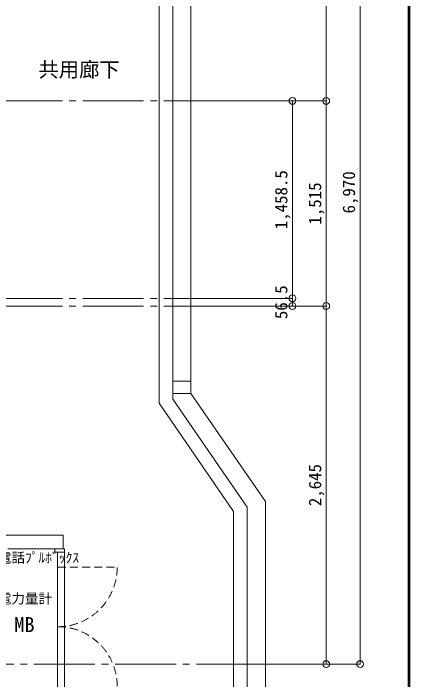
# Model space of a CAD drawing. Units: millimetres at full size, sheet at 1:50. Extents: x -9674 to 9699, y -6794 to 6791.
# Drawn here: x 6770 to 9699, y -2761 to 2161 of the extents above; entities that cross this region are included whole.
import ezdxf
from ezdxf.enums import TextEntityAlignment as Align

# ---------------------------------------------------------------- set-up
doc = ezdxf.new("R2010")
doc.units = ezdxf.units.MM
doc.header["$LTSCALE"] = 50
doc.header["$PDMODE"] = 32
doc.header["$PDSIZE"] = 50
doc.linetypes.add('CHAIN2', pattern=[12, 9, -1, 1, -1])
doc.linetypes.add('DASHED1', pattern=[1.8, 1.2, -0.6])
for name, color, linetype, lineweight in [('0-0_図面枠', 7, 'Continuous', 9), ('1-0_芯', 134, 'CHAIN2', 9), ('1-1_躯体', 134, 'Continuous', 9), ('1-3_建具', 134, 'Continuous', 9), ('1-6_ﾊﾞﾙｺﾆｰ・階段', 134, 'Continuous', 9), ('1-B_寸法', 134, 'Continuous', 9), ('2-E', 2, 'Continuous', 35)]:
    doc.layers.add(name, color=color, linetype=linetype, lineweight=lineweight)
doc.layers.add('1-A_文字', color=134, linetype='Continuous')
doc.styles.add('ＭＳ ゴシック', font='')
doc.styles.get('ＭＳ ゴシック').set_extended_font_data('MS Gothic')

msp = doc.modelspace()

# ---------------------------------------------------------------- linework, layer by layer
at = {"layer": '0-0_図面枠'}
for p, q in [((9688.35, -6783.35), (9688.35, 6780.85)), ((9690.11, -6785.11), (9690.11, 6782.61)), ((9691.87, -6786.88), (9691.87, 6784.38)), ((9693.64, 6786.14), (9693.64, -6788.64)), ((9695.4, -6790.4), (9695.4, 6787.9)), ((9697.16, -6792.16), (9697.16, 6789.66))]:
    msp.add_line(p, q, dxfattribs=at)
msp.add_lwpolyline([(9698.92, -6793.93), (9698.92, 6791.43), (-9673.92, 6791.43)], dxfattribs=at)
at = {"layer": '1-0_芯'}
for p, q in [((8332.52, 1513.92), (2032.52, 1513.92)), ((8332.52, 55.42), (5462.52, 55.42)), ((8332.52, -1.08), (2502.52, -1.08)), ((-8677.48, -2646.08), (8332.52, -2646.08))]:
    msp.add_line(p, q, dxfattribs=at)
at = {"layer": '1-1_躯体'}
for p, q in [((7137.52, -1794.08), (7137.52, -1694.08)), ((6728.59, -1794.08), (7087.52, -1794.08)), ((7087.52, -1794.08), (7137.52, -1794.08)), ((7087.52, -1794.08), (7137.52, -1794.08))]:
    msp.add_line(p, q, dxfattribs=at)
msp.add_lwpolyline([(6562.52, -1736.08), (6562.52, -1694.08), (7137.52, -1694.08)], dxfattribs=at)
at = {"layer": '1-3_建具'}
for p, q in [((7077.52, -1819.08), (7077.52, -1794.08)), ((7147.52, -1819.08), (7077.52, -1819.08)), ((7097.52, -2921.08), (7097.52, -1819.08)), ((7147.52, -1819.08), (7147.52, -2921.08))]:
    msp.add_line(p, q, dxfattribs=at)
at = {"layer": '1-3_建具', "linetype": 'DASHED1'}
msp.add_line((7097.52, -1930.08), (7537.52, -1930.08), dxfattribs=at)
at = {"layer": '1-3_建具'}
msp.add_lwpolyline([(7077.52, -1794.08), (7147.52, -1794.08), (7147.52, -1819.08)], dxfattribs=at)
at = {"layer": '1-3_建具', "linetype": 'DASHED1'}
for centre, start, end in [((7097.52, -1930.08), 270, 0), ((7097.52, -2810.08), 0, 90)]:
    msp.add_arc(centre, 440, start, end, dxfattribs=at)
at = {"layer": '1-6_ﾊﾞﾙｺﾆｰ・階段'}
for p, q in [((7847.52, 5223.92), (7847.52, -719.07)), ((7947.52, 4023.92), (7947.52, -688.01)), ((8082.52, 4023.92), (8082.52, -646.08)), ((7947.52, -556.08), (8082.52, -556.08)), ((7947.52, -646.08), (8082.52, -646.08)), ((8497.52, -1488.01), (7947.52, -688.01)), ((8632.52, -1446.08), (8082.52, -646.08)), ((8397.52, -1519.07), (7847.52, -719.07)), ((8632.52, -1446.08), (8632.52, -2946.08)), ((8397.52, -1519.07), (8397.52, -2946.08)), ((8497.52, -1488.01), (8497.52, -2946.08))]:
    msp.add_line(p, q, dxfattribs=at)
at = {"layer": '1-B_寸法'}
for p, q in [((9082.52, 4323.92), (9082.52, 1513.92)), ((9332.52, -2646.08), (9332.52, 4323.92)), ((8332.52, 1513.92), (9082.52, 1513.92)), ((8832.52, 55.42), (8832.52, 1513.92)), ((9082.52, 1513.92), (9082.52, -1.08)), ((8332.52, 55.42), (8832.52, 55.42)), ((8832.52, -1.08), (8832.52, 55.42)), ((8332.52, -1.08), (9082.52, -1.08)), ((9082.52, -1.08), (9082.52, -2646.08)), ((9332.52, -2646.08), (8332.52, -2646.08))]:
    msp.add_line(p, q, dxfattribs=at)
for p in [(8832.52, 1513.92), (9082.52, 1513.92), (8832.52, 55.42), (8832.52, -1.08), (9082.52, -1.08), (9082.52, -2646.08), (9332.52, -2646.08)]:
    msp.add_point(p, dxfattribs=at)

# ---------------------------------------------------------------- texts
at = {"layer": '1-A_文字', "style": 'ＭＳ ゴシック'}
for s, p in [('共用廊下', (6955.78, 1657.56)), ('MB', (6777.26, -2442.26))]:
    msp.add_text(s, height=110, dxfattribs=at).set_placement(p, align=Align.BOTTOM_LEFT)
at = {"layer": '1-B_寸法', "style": 'ＭＳ ゴシック'}
for s, p in [('1,458.5', (8822.52, 565.92)), ('6,970', (9322.52, 682.67)), ('1,515', (9072.52, 600.17)), ('56.5', (8822.52, -97.83)), ('2,645', (9072.52, -1479.83))]:
    msp.add_text(s, height=91.64, rotation=90, dxfattribs=at).set_placement(p, align=Align.BOTTOM_LEFT)
at = {"layer": '2-E', "color": 7, "style": 'ＭＳ ゴシック'}
for s, p in [('電話ﾌﾟﾙﾎﾞｯｸｽ', (6655.88, -1918.66)), ('電力量計', (6655.88, -2220.6))]:
    msp.add_text(s, height=73.31, dxfattribs=at).set_placement(p, align=Align.BOTTOM_LEFT)

doc.saveas('drawing.dxf')
